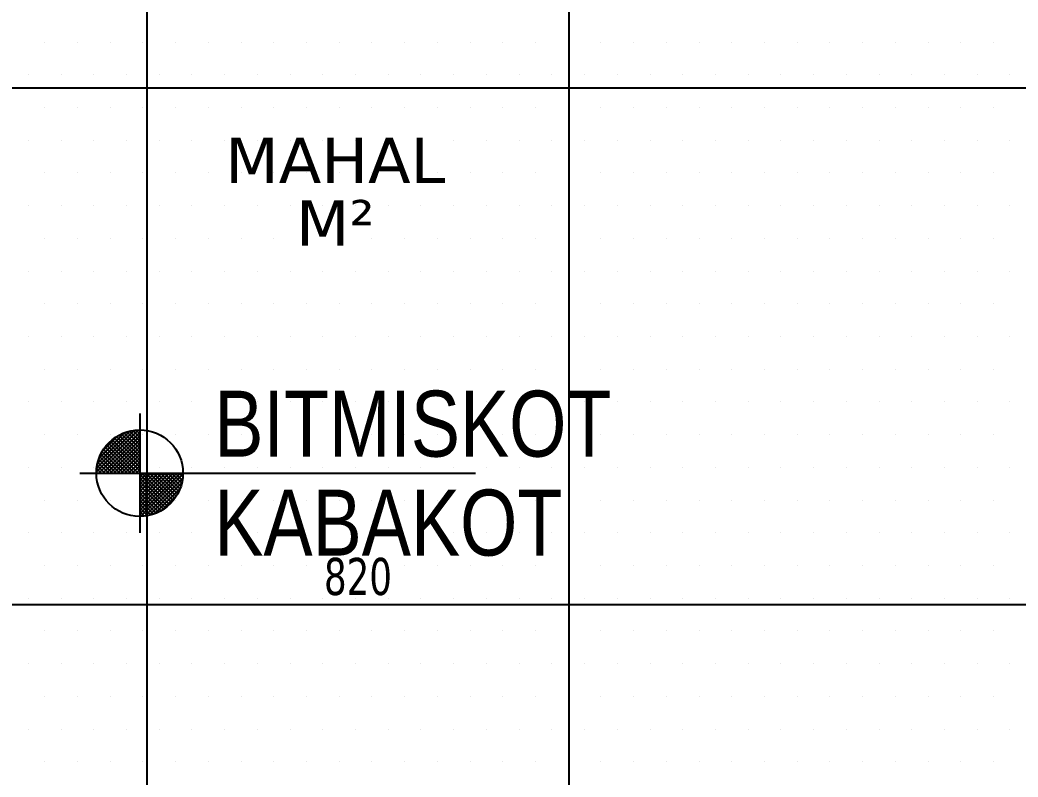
# Model space of a CAD drawing. Header units: millimetres. Extents: x 43168.9 to 43194.6, y -25545.1 to -25543.4.
# Drawn here: x 43175.3731 to 43175.4699, y -25544.1707 to -25544.0973 of the extents above; entities that cross this region are included whole.
import ezdxf
from ezdxf.enums import TextEntityAlignment as Align

# ---------------------------------------------------------------- set-up
doc = ezdxf.new("R2010")
doc.units = ezdxf.units.MM
doc.header["$LTSCALE"] = 200
doc.linetypes.add('DASHDOT2', pattern=[0.5, 0.25, -0.125, 0, -0.125])
for name, color, linetype in [('aks_sgh', 5, 'DASHDOT2'), ('olcuic_sgh', 183, 'Continuous'), ('tarama-zemin_sgh', 197, 'Continuous')]:
    doc.layers.add(name, color=color, linetype=linetype)
doc.styles.add('dim', font='VERDANA.TTF', dxfattribs={"width": 0.7})
doc.styles.add('text1', font='VERDANA.TTF')
doc.styles.add('text2', font='arial.ttf')

msp = doc.modelspace()

# ---------------------------------------------------------------- linework, layer by layer
at = {"color": 0}
for p, q in [((43175.384701, -25544.135457), (43175.384701, -25544.147057)), ((43175.378901, -25544.141257), (43175.417301, -25544.141257))]:
    msp.add_line(p, q, dxfattribs=at)
for p, q in [((43175.38051, -25544.141137), (43175.384584, -25544.137063)), ((43175.380539, -25544.140749), (43175.384195, -25544.137093)), ((43175.380626, -25544.140303), (43175.383766, -25544.137162)), ((43175.380749, -25544.141257), (43175.384701, -25544.137306)), ((43175.380773, -25544.139797), (43175.383255, -25544.137315)), ((43175.384701, -25544.138522), (43175.383438, -25544.137259)), ((43175.384701, -25544.138162), (43175.383715, -25544.137177)), ((43175.384701, -25544.137803), (43175.384019, -25544.137121)), ((43175.384701, -25544.137444), (43175.384332, -25544.137075)), ((43175.384701, -25544.137085), (43175.384674, -25544.137058)), ((43175.381099, -25544.139111), (43175.382553, -25544.137657)), ((43175.381108, -25544.141257), (43175.384701, -25544.137665)), ((43175.381468, -25544.141257), (43175.384701, -25544.138024)), ((43175.384701, -25544.141036), (43175.381851, -25544.138186)), ((43175.384701, -25544.140677), (43175.38204, -25544.138016)), ((43175.384701, -25544.140318), (43175.382244, -25544.137861)), ((43175.384701, -25544.139958), (43175.38246, -25544.137718)), ((43175.384701, -25544.139599), (43175.382679, -25544.137577)), ((43175.384701, -25544.13924), (43175.382925, -25544.137465)), ((43175.384701, -25544.138881), (43175.383172, -25544.137352)), ((43175.383126, -25544.141257), (43175.381053, -25544.139185)), ((43175.383485, -25544.141257), (43175.381191, -25544.138963)), ((43175.383844, -25544.141257), (43175.381338, -25544.138751)), ((43175.384203, -25544.141257), (43175.381501, -25544.138555)), ((43175.384562, -25544.141257), (43175.381664, -25544.138358)), ((43175.381827, -25544.141257), (43175.384701, -25544.138383)), ((43175.382186, -25544.141257), (43175.384701, -25544.138743)), ((43175.382545, -25544.141257), (43175.384701, -25544.139102)), ((43175.381689, -25544.141257), (43175.380647, -25544.140215)), ((43175.382048, -25544.141257), (43175.380717, -25544.139926)), ((43175.382407, -25544.141257), (43175.380825, -25544.139675)), ((43175.382766, -25544.141257), (43175.380933, -25544.139424)), ((43175.382905, -25544.141257), (43175.384701, -25544.139461)), ((43175.383264, -25544.141257), (43175.384701, -25544.13982)), ((43175.383623, -25544.141257), (43175.384701, -25544.140179)), ((43175.380611, -25544.141257), (43175.380508, -25544.141154)), ((43175.38097, -25544.141257), (43175.380534, -25544.140821)), ((43175.381329, -25544.141257), (43175.380577, -25544.140505)), ((43175.383982, -25544.141257), (43175.384701, -25544.140539)), ((43175.384341, -25544.141257), (43175.384701, -25544.140898)), ((43175.384701, -25544.141616), (43175.38506, -25544.141257)), ((43175.384701, -25544.141975), (43175.385419, -25544.141257)), ((43175.384701, -25544.142335), (43175.385778, -25544.141257)), ((43175.384701, -25544.142694), (43175.386137, -25544.141257)), ((43175.384701, -25544.143053), (43175.386497, -25544.141257)), ((43175.384701, -25544.143412), (43175.386856, -25544.141257)), ((43175.384701, -25544.143772), (43175.387215, -25544.141257)), ((43175.384701, -25544.144131), (43175.387574, -25544.141257)), ((43175.384701, -25544.14449), (43175.387933, -25544.141257)), ((43175.384701, -25544.144849), (43175.388293, -25544.141257)), ((43175.384701, -25544.145208), (43175.388652, -25544.141257)), ((43175.387599, -25544.144294), (43175.384701, -25544.141395)), ((43175.387403, -25544.144457), (43175.384701, -25544.141754)), ((43175.387207, -25544.14462), (43175.384701, -25544.142114)), ((43175.38482, -25544.145448), (43175.388895, -25544.141373)), ((43175.387772, -25544.144107), (43175.384922, -25544.141257)), ((43175.385209, -25544.145418), (43175.388865, -25544.141762)), ((43175.387942, -25544.143918), (43175.385281, -25544.141257)), ((43175.388097, -25544.143714), (43175.38564, -25544.141257)), ((43175.388239, -25544.143497), (43175.385999, -25544.141257)), ((43175.38838, -25544.143279), (43175.386358, -25544.141257)), ((43175.388493, -25544.143032), (43175.386718, -25544.141257)), ((43175.388605, -25544.142786), (43175.387077, -25544.141257)), ((43175.388699, -25544.14252), (43175.387436, -25544.141257)), ((43175.38878, -25544.142242), (43175.387795, -25544.141257)), ((43175.388836, -25544.141939), (43175.388154, -25544.141257)), ((43175.388883, -25544.141626), (43175.388514, -25544.141257)), ((43175.388899, -25544.141283), (43175.388873, -25544.141257)), ((43175.386994, -25544.144767), (43175.384701, -25544.142473)), ((43175.386773, -25544.144904), (43175.384701, -25544.142832)), ((43175.385655, -25544.145332), (43175.388795, -25544.142191)), ((43175.386161, -25544.145185), (43175.388643, -25544.142703)), ((43175.386534, -25544.145024), (43175.384701, -25544.143191)), ((43175.386282, -25544.145132), (43175.384701, -25544.14355)), ((43175.386031, -25544.145241), (43175.384701, -25544.14391)), ((43175.386847, -25544.144858), (43175.388301, -25544.143404)), ((43175.385742, -25544.145311), (43175.384701, -25544.144269)), ((43175.385453, -25544.145381), (43175.384701, -25544.144628)), ((43175.385137, -25544.145424), (43175.384701, -25544.144987)), ((43175.384803, -25544.145449), (43175.384701, -25544.145347))]:
    msp.add_line(p, q)
msp.add_circle((43175.384701, -25544.141257), 0.0042, dxfattribs=at)
at = {"layer": 'aks_sgh'}
msp.add_line((43175.80688, -25544.103919), (43175.004878, -25544.103919), dxfattribs=at)
at = {"layer": 'olcuic_sgh'}
for p, q in [((43175.385397, -25543.91366), (43175.385397, -25544.465169)), ((43175.426361, -25543.91366), (43175.426361, -25544.465169)), ((43175.323629, -25544.154003), (43175.488129, -25544.154003))]:
    msp.add_line(p, q, dxfattribs=at)
at = {"layer": 'tarama-zemin_sgh'}
for p, q in [((43175.375487, -25544.099425), (43175.375487, -25544.099425)), ((43175.378662, -25544.099425), (43175.378662, -25544.099425)), ((43175.381837, -25544.099425), (43175.381837, -25544.099425)), ((43175.385012, -25544.099425), (43175.385012, -25544.099425)), ((43175.388187, -25544.099425), (43175.388187, -25544.099425)), ((43175.391362, -25544.099425), (43175.391362, -25544.099425)), ((43175.394537, -25544.099425), (43175.394537, -25544.099425)), ((43175.397712, -25544.099425), (43175.397712, -25544.099425)), ((43175.400887, -25544.099425), (43175.400887, -25544.099425)), ((43175.404062, -25544.099425), (43175.404062, -25544.099425)), ((43175.407237, -25544.099425), (43175.407237, -25544.099425)), ((43175.410412, -25544.099425), (43175.410412, -25544.099425)), ((43175.413587, -25544.099425), (43175.413587, -25544.099425)), ((43175.416762, -25544.099425), (43175.416762, -25544.099425)), ((43175.419937, -25544.099425), (43175.419937, -25544.099425)), ((43175.423112, -25544.099425), (43175.423112, -25544.099425)), ((43175.426287, -25544.099425), (43175.426287, -25544.099425)), ((43175.429462, -25544.099425), (43175.429462, -25544.099425)), ((43175.432637, -25544.099425), (43175.432637, -25544.099425)), ((43175.435812, -25544.099425), (43175.435812, -25544.099425)), ((43175.438987, -25544.099425), (43175.438987, -25544.099425)), ((43175.442162, -25544.099425), (43175.442162, -25544.099425)), ((43175.445337, -25544.099425), (43175.445337, -25544.099425)), ((43175.448512, -25544.099425), (43175.448512, -25544.099425)), ((43175.451687, -25544.099425), (43175.451687, -25544.099425)), ((43175.454862, -25544.099425), (43175.454862, -25544.099425)), ((43175.458037, -25544.099425), (43175.458037, -25544.099425)), ((43175.461212, -25544.099425), (43175.461212, -25544.099425)), ((43175.464387, -25544.099425), (43175.464387, -25544.099425)), ((43175.467562, -25544.099425), (43175.467562, -25544.099425)), ((43175.3739, -25544.1026), (43175.3739, -25544.1026)), ((43175.377075, -25544.1026), (43175.377075, -25544.1026)), ((43175.38025, -25544.1026), (43175.38025, -25544.1026)), ((43175.383425, -25544.1026), (43175.383425, -25544.1026)), ((43175.3866, -25544.1026), (43175.3866, -25544.1026)), ((43175.389775, -25544.1026), (43175.389775, -25544.1026)), ((43175.39295, -25544.1026), (43175.39295, -25544.1026)), ((43175.396125, -25544.1026), (43175.396125, -25544.1026)), ((43175.3993, -25544.1026), (43175.3993, -25544.1026)), ((43175.402475, -25544.1026), (43175.402475, -25544.1026)), ((43175.40565, -25544.1026), (43175.40565, -25544.1026)), ((43175.408825, -25544.1026), (43175.408825, -25544.1026)), ((43175.412, -25544.1026), (43175.412, -25544.1026)), ((43175.415175, -25544.1026), (43175.415175, -25544.1026)), ((43175.41835, -25544.1026), (43175.41835, -25544.1026)), ((43175.421525, -25544.1026), (43175.421525, -25544.1026)), ((43175.4247, -25544.1026), (43175.4247, -25544.1026)), ((43175.427875, -25544.1026), (43175.427875, -25544.1026)), ((43175.43105, -25544.1026), (43175.43105, -25544.1026)), ((43175.434225, -25544.1026), (43175.434225, -25544.1026)), ((43175.4374, -25544.1026), (43175.4374, -25544.1026)), ((43175.440575, -25544.1026), (43175.440575, -25544.1026)), ((43175.44375, -25544.1026), (43175.44375, -25544.1026)), ((43175.446925, -25544.1026), (43175.446925, -25544.1026)), ((43175.4501, -25544.1026), (43175.4501, -25544.1026)), ((43175.453275, -25544.1026), (43175.453275, -25544.1026)), ((43175.45645, -25544.1026), (43175.45645, -25544.1026)), ((43175.459625, -25544.1026), (43175.459625, -25544.1026)), ((43175.4628, -25544.1026), (43175.4628, -25544.1026)), ((43175.465975, -25544.1026), (43175.465975, -25544.1026)), ((43175.46915, -25544.1026), (43175.46915, -25544.1026)), ((43175.375487, -25544.105775), (43175.375487, -25544.105775)), ((43175.378662, -25544.105775), (43175.378662, -25544.105775)), ((43175.381837, -25544.105775), (43175.381837, -25544.105775)), ((43175.385012, -25544.105775), (43175.385012, -25544.105775)), ((43175.388187, -25544.105775), (43175.388187, -25544.105775)), ((43175.391362, -25544.105775), (43175.391362, -25544.105775)), ((43175.394537, -25544.105775), (43175.394537, -25544.105775)), ((43175.397712, -25544.105775), (43175.397712, -25544.105775)), ((43175.400887, -25544.105775), (43175.400887, -25544.105775)), ((43175.404062, -25544.105775), (43175.404062, -25544.105775)), ((43175.407237, -25544.105775), (43175.407237, -25544.105775)), ((43175.410412, -25544.105775), (43175.410412, -25544.105775)), ((43175.413587, -25544.105775), (43175.413587, -25544.105775)), ((43175.416762, -25544.105775), (43175.416762, -25544.105775)), ((43175.419937, -25544.105775), (43175.419937, -25544.105775)), ((43175.423112, -25544.105775), (43175.423112, -25544.105775)), ((43175.426287, -25544.105775), (43175.426287, -25544.105775)), ((43175.429462, -25544.105775), (43175.429462, -25544.105775)), ((43175.432637, -25544.105775), (43175.432637, -25544.105775)), ((43175.435812, -25544.105775), (43175.435812, -25544.105775)), ((43175.438987, -25544.105775), (43175.438987, -25544.105775)), ((43175.442162, -25544.105775), (43175.442162, -25544.105775)), ((43175.445337, -25544.105775), (43175.445337, -25544.105775)), ((43175.448512, -25544.105775), (43175.448512, -25544.105775)), ((43175.451687, -25544.105775), (43175.451687, -25544.105775)), ((43175.454862, -25544.105775), (43175.454862, -25544.105775)), ((43175.458037, -25544.105775), (43175.458037, -25544.105775)), ((43175.461212, -25544.105775), (43175.461212, -25544.105775)), ((43175.464387, -25544.105775), (43175.464387, -25544.105775)), ((43175.467562, -25544.105775), (43175.467562, -25544.105775)), ((43175.3739, -25544.10895), (43175.3739, -25544.10895)), ((43175.377075, -25544.10895), (43175.377075, -25544.10895)), ((43175.38025, -25544.10895), (43175.38025, -25544.10895)), ((43175.383425, -25544.10895), (43175.383425, -25544.10895)), ((43175.3866, -25544.10895), (43175.3866, -25544.10895)), ((43175.389775, -25544.10895), (43175.389775, -25544.10895)), ((43175.39295, -25544.10895), (43175.39295, -25544.10895)), ((43175.396125, -25544.10895), (43175.396125, -25544.10895)), ((43175.3993, -25544.10895), (43175.3993, -25544.10895)), ((43175.402475, -25544.10895), (43175.402475, -25544.10895)), ((43175.40565, -25544.10895), (43175.40565, -25544.10895)), ((43175.408825, -25544.10895), (43175.408825, -25544.10895)), ((43175.412, -25544.10895), (43175.412, -25544.10895)), ((43175.415175, -25544.10895), (43175.415175, -25544.10895)), ((43175.41835, -25544.10895), (43175.41835, -25544.10895)), ((43175.421525, -25544.10895), (43175.421525, -25544.10895)), ((43175.4247, -25544.10895), (43175.4247, -25544.10895)), ((43175.427875, -25544.10895), (43175.427875, -25544.10895)), ((43175.43105, -25544.10895), (43175.43105, -25544.10895)), ((43175.434225, -25544.10895), (43175.434225, -25544.10895)), ((43175.4374, -25544.10895), (43175.4374, -25544.10895)), ((43175.440575, -25544.10895), (43175.440575, -25544.10895)), ((43175.44375, -25544.10895), (43175.44375, -25544.10895)), ((43175.446925, -25544.10895), (43175.446925, -25544.10895)), ((43175.4501, -25544.10895), (43175.4501, -25544.10895)), ((43175.453275, -25544.10895), (43175.453275, -25544.10895)), ((43175.45645, -25544.10895), (43175.45645, -25544.10895)), ((43175.459625, -25544.10895), (43175.459625, -25544.10895)), ((43175.4628, -25544.10895), (43175.4628, -25544.10895)), ((43175.465975, -25544.10895), (43175.465975, -25544.10895)), ((43175.46915, -25544.10895), (43175.46915, -25544.10895)), ((43175.375487, -25544.112125), (43175.375487, -25544.112125)), ((43175.378662, -25544.112125), (43175.378662, -25544.112125)), ((43175.381837, -25544.112125), (43175.381837, -25544.112125)), ((43175.385012, -25544.112125), (43175.385012, -25544.112125)), ((43175.388187, -25544.112125), (43175.388187, -25544.112125)), ((43175.391362, -25544.112125), (43175.391362, -25544.112125)), ((43175.394537, -25544.112125), (43175.394537, -25544.112125)), ((43175.397712, -25544.112125), (43175.397712, -25544.112125)), ((43175.400887, -25544.112125), (43175.400887, -25544.112125)), ((43175.404062, -25544.112125), (43175.404062, -25544.112125)), ((43175.407237, -25544.112125), (43175.407237, -25544.112125)), ((43175.410412, -25544.112125), (43175.410412, -25544.112125)), ((43175.413587, -25544.112125), (43175.413587, -25544.112125)), ((43175.416762, -25544.112125), (43175.416762, -25544.112125)), ((43175.419937, -25544.112125), (43175.419937, -25544.112125)), ((43175.423112, -25544.112125), (43175.423112, -25544.112125)), ((43175.426287, -25544.112125), (43175.426287, -25544.112125)), ((43175.429462, -25544.112125), (43175.429462, -25544.112125)), ((43175.432637, -25544.112125), (43175.432637, -25544.112125)), ((43175.435812, -25544.112125), (43175.435812, -25544.112125)), ((43175.438987, -25544.112125), (43175.438987, -25544.112125)), ((43175.442162, -25544.112125), (43175.442162, -25544.112125)), ((43175.445337, -25544.112125), (43175.445337, -25544.112125)), ((43175.448512, -25544.112125), (43175.448512, -25544.112125)), ((43175.451687, -25544.112125), (43175.451687, -25544.112125)), ((43175.454862, -25544.112125), (43175.454862, -25544.112125)), ((43175.458037, -25544.112125), (43175.458037, -25544.112125)), ((43175.461212, -25544.112125), (43175.461212, -25544.112125)), ((43175.464387, -25544.112125), (43175.464387, -25544.112125)), ((43175.467562, -25544.112125), (43175.467562, -25544.112125)), ((43175.3739, -25544.1153), (43175.3739, -25544.1153)), ((43175.377075, -25544.1153), (43175.377075, -25544.1153)), ((43175.38025, -25544.1153), (43175.38025, -25544.1153)), ((43175.383425, -25544.1153), (43175.383425, -25544.1153)), ((43175.3866, -25544.1153), (43175.3866, -25544.1153)), ((43175.389775, -25544.1153), (43175.389775, -25544.1153)), ((43175.39295, -25544.1153), (43175.39295, -25544.1153)), ((43175.396125, -25544.1153), (43175.396125, -25544.1153)), ((43175.3993, -25544.1153), (43175.3993, -25544.1153)), ((43175.402475, -25544.1153), (43175.402475, -25544.1153)), ((43175.40565, -25544.1153), (43175.40565, -25544.1153)), ((43175.408825, -25544.1153), (43175.408825, -25544.1153)), ((43175.412, -25544.1153), (43175.412, -25544.1153)), ((43175.415175, -25544.1153), (43175.415175, -25544.1153)), ((43175.41835, -25544.1153), (43175.41835, -25544.1153)), ((43175.421525, -25544.1153), (43175.421525, -25544.1153)), ((43175.4247, -25544.1153), (43175.4247, -25544.1153)), ((43175.427875, -25544.1153), (43175.427875, -25544.1153)), ((43175.43105, -25544.1153), (43175.43105, -25544.1153)), ((43175.434225, -25544.1153), (43175.434225, -25544.1153)), ((43175.4374, -25544.1153), (43175.4374, -25544.1153)), ((43175.440575, -25544.1153), (43175.440575, -25544.1153)), ((43175.44375, -25544.1153), (43175.44375, -25544.1153)), ((43175.446925, -25544.1153), (43175.446925, -25544.1153)), ((43175.4501, -25544.1153), (43175.4501, -25544.1153)), ((43175.453275, -25544.1153), (43175.453275, -25544.1153)), ((43175.45645, -25544.1153), (43175.45645, -25544.1153)), ((43175.459625, -25544.1153), (43175.459625, -25544.1153)), ((43175.4628, -25544.1153), (43175.4628, -25544.1153)), ((43175.465975, -25544.1153), (43175.465975, -25544.1153)), ((43175.46915, -25544.1153), (43175.46915, -25544.1153)), ((43175.375487, -25544.118475), (43175.375487, -25544.118475)), ((43175.378662, -25544.118475), (43175.378662, -25544.118475)), ((43175.381837, -25544.118475), (43175.381837, -25544.118475)), ((43175.385012, -25544.118475), (43175.385012, -25544.118475)), ((43175.388187, -25544.118475), (43175.388187, -25544.118475)), ((43175.391362, -25544.118475), (43175.391362, -25544.118475)), ((43175.394537, -25544.118475), (43175.394537, -25544.118475)), ((43175.397712, -25544.118475), (43175.397712, -25544.118475)), ((43175.400887, -25544.118475), (43175.400887, -25544.118475)), ((43175.404062, -25544.118475), (43175.404062, -25544.118475)), ((43175.407237, -25544.118475), (43175.407237, -25544.118475)), ((43175.410412, -25544.118475), (43175.410412, -25544.118475)), ((43175.413587, -25544.118475), (43175.413587, -25544.118475)), ((43175.416762, -25544.118475), (43175.416762, -25544.118475)), ((43175.419937, -25544.118475), (43175.419937, -25544.118475)), ((43175.423112, -25544.118475), (43175.423112, -25544.118475)), ((43175.426287, -25544.118475), (43175.426287, -25544.118475)), ((43175.429462, -25544.118475), (43175.429462, -25544.118475)), ((43175.432637, -25544.118475), (43175.432637, -25544.118475)), ((43175.435812, -25544.118475), (43175.435812, -25544.118475)), ((43175.438987, -25544.118475), (43175.438987, -25544.118475)), ((43175.442162, -25544.118475), (43175.442162, -25544.118475)), ((43175.445337, -25544.118475), (43175.445337, -25544.118475)), ((43175.448512, -25544.118475), (43175.448512, -25544.118475)), ((43175.451687, -25544.118475), (43175.451687, -25544.118475)), ((43175.454862, -25544.118475), (43175.454862, -25544.118475)), ((43175.458037, -25544.118475), (43175.458037, -25544.118475)), ((43175.461212, -25544.118475), (43175.461212, -25544.118475)), ((43175.464387, -25544.118475), (43175.464387, -25544.118475)), ((43175.467562, -25544.118475), (43175.467562, -25544.118475)), ((43175.3739, -25544.12165), (43175.3739, -25544.12165)), ((43175.377075, -25544.12165), (43175.377075, -25544.12165)), ((43175.38025, -25544.12165), (43175.38025, -25544.12165)), ((43175.383425, -25544.12165), (43175.383425, -25544.12165)), ((43175.3866, -25544.12165), (43175.3866, -25544.12165)), ((43175.389775, -25544.12165), (43175.389775, -25544.12165)), ((43175.39295, -25544.12165), (43175.39295, -25544.12165)), ((43175.396125, -25544.12165), (43175.396125, -25544.12165)), ((43175.3993, -25544.12165), (43175.3993, -25544.12165)), ((43175.402475, -25544.12165), (43175.402475, -25544.12165)), ((43175.40565, -25544.12165), (43175.40565, -25544.12165)), ((43175.408825, -25544.12165), (43175.408825, -25544.12165)), ((43175.412, -25544.12165), (43175.412, -25544.12165)), ((43175.415175, -25544.12165), (43175.415175, -25544.12165)), ((43175.41835, -25544.12165), (43175.41835, -25544.12165)), ((43175.421525, -25544.12165), (43175.421525, -25544.12165)), ((43175.4247, -25544.12165), (43175.4247, -25544.12165)), ((43175.427875, -25544.12165), (43175.427875, -25544.12165)), ((43175.43105, -25544.12165), (43175.43105, -25544.12165)), ((43175.434225, -25544.12165), (43175.434225, -25544.12165)), ((43175.4374, -25544.12165), (43175.4374, -25544.12165)), ((43175.440575, -25544.12165), (43175.440575, -25544.12165)), ((43175.44375, -25544.12165), (43175.44375, -25544.12165)), ((43175.446925, -25544.12165), (43175.446925, -25544.12165)), ((43175.4501, -25544.12165), (43175.4501, -25544.12165)), ((43175.453275, -25544.12165), (43175.453275, -25544.12165)), ((43175.45645, -25544.12165), (43175.45645, -25544.12165)), ((43175.459625, -25544.12165), (43175.459625, -25544.12165)), ((43175.4628, -25544.12165), (43175.4628, -25544.12165)), ((43175.465975, -25544.12165), (43175.465975, -25544.12165)), ((43175.46915, -25544.12165), (43175.46915, -25544.12165)), ((43175.375487, -25544.124825), (43175.375487, -25544.124825)), ((43175.378662, -25544.124825), (43175.378662, -25544.124825)), ((43175.381837, -25544.124825), (43175.381837, -25544.124825)), ((43175.385012, -25544.124825), (43175.385012, -25544.124825)), ((43175.388187, -25544.124825), (43175.388187, -25544.124825)), ((43175.391362, -25544.124825), (43175.391362, -25544.124825)), ((43175.394537, -25544.124825), (43175.394537, -25544.124825)), ((43175.397712, -25544.124825), (43175.397712, -25544.124825)), ((43175.400887, -25544.124825), (43175.400887, -25544.124825)), ((43175.404062, -25544.124825), (43175.404062, -25544.124825)), ((43175.407237, -25544.124825), (43175.407237, -25544.124825)), ((43175.410412, -25544.124825), (43175.410412, -25544.124825)), ((43175.413587, -25544.124825), (43175.413587, -25544.124825)), ((43175.416762, -25544.124825), (43175.416762, -25544.124825)), ((43175.419937, -25544.124825), (43175.419937, -25544.124825)), ((43175.423112, -25544.124825), (43175.423112, -25544.124825)), ((43175.426287, -25544.124825), (43175.426287, -25544.124825)), ((43175.429462, -25544.124825), (43175.429462, -25544.124825)), ((43175.432637, -25544.124825), (43175.432637, -25544.124825)), ((43175.435812, -25544.124825), (43175.435812, -25544.124825)), ((43175.438987, -25544.124825), (43175.438987, -25544.124825)), ((43175.442162, -25544.124825), (43175.442162, -25544.124825)), ((43175.445337, -25544.124825), (43175.445337, -25544.124825)), ((43175.448512, -25544.124825), (43175.448512, -25544.124825)), ((43175.451687, -25544.124825), (43175.451687, -25544.124825)), ((43175.454862, -25544.124825), (43175.454862, -25544.124825)), ((43175.458037, -25544.124825), (43175.458037, -25544.124825)), ((43175.461212, -25544.124825), (43175.461212, -25544.124825)), ((43175.464387, -25544.124825), (43175.464387, -25544.124825)), ((43175.467562, -25544.124825), (43175.467562, -25544.124825)), ((43175.3739, -25544.128), (43175.3739, -25544.128)), ((43175.377075, -25544.128), (43175.377075, -25544.128)), ((43175.38025, -25544.128), (43175.38025, -25544.128)), ((43175.383425, -25544.128), (43175.383425, -25544.128)), ((43175.3866, -25544.128), (43175.3866, -25544.128)), ((43175.389775, -25544.128), (43175.389775, -25544.128)), ((43175.39295, -25544.128), (43175.39295, -25544.128)), ((43175.396125, -25544.128), (43175.396125, -25544.128)), ((43175.3993, -25544.128), (43175.3993, -25544.128)), ((43175.402475, -25544.128), (43175.402475, -25544.128)), ((43175.40565, -25544.128), (43175.40565, -25544.128)), ((43175.408825, -25544.128), (43175.408825, -25544.128)), ((43175.412, -25544.128), (43175.412, -25544.128)), ((43175.415175, -25544.128), (43175.415175, -25544.128)), ((43175.41835, -25544.128), (43175.41835, -25544.128)), ((43175.421525, -25544.128), (43175.421525, -25544.128)), ((43175.4247, -25544.128), (43175.4247, -25544.128)), ((43175.427875, -25544.128), (43175.427875, -25544.128)), ((43175.43105, -25544.128), (43175.43105, -25544.128)), ((43175.434225, -25544.128), (43175.434225, -25544.128)), ((43175.4374, -25544.128), (43175.4374, -25544.128)), ((43175.440575, -25544.128), (43175.440575, -25544.128)), ((43175.44375, -25544.128), (43175.44375, -25544.128)), ((43175.446925, -25544.128), (43175.446925, -25544.128)), ((43175.4501, -25544.128), (43175.4501, -25544.128)), ((43175.453275, -25544.128), (43175.453275, -25544.128)), ((43175.45645, -25544.128), (43175.45645, -25544.128)), ((43175.459625, -25544.128), (43175.459625, -25544.128)), ((43175.4628, -25544.128), (43175.4628, -25544.128)), ((43175.465975, -25544.128), (43175.465975, -25544.128)), ((43175.46915, -25544.128), (43175.46915, -25544.128)), ((43175.375487, -25544.131175), (43175.375487, -25544.131175)), ((43175.378662, -25544.131175), (43175.378662, -25544.131175)), ((43175.381837, -25544.131175), (43175.381837, -25544.131175)), ((43175.385012, -25544.131175), (43175.385012, -25544.131175)), ((43175.388187, -25544.131175), (43175.388187, -25544.131175)), ((43175.391362, -25544.131175), (43175.391362, -25544.131175)), ((43175.394537, -25544.131175), (43175.394537, -25544.131175)), ((43175.397712, -25544.131175), (43175.397712, -25544.131175)), ((43175.400887, -25544.131175), (43175.400887, -25544.131175)), ((43175.404062, -25544.131175), (43175.404062, -25544.131175)), ((43175.407237, -25544.131175), (43175.407237, -25544.131175)), ((43175.410412, -25544.131175), (43175.410412, -25544.131175)), ((43175.413587, -25544.131175), (43175.413587, -25544.131175)), ((43175.416762, -25544.131175), (43175.416762, -25544.131175)), ((43175.419937, -25544.131175), (43175.419937, -25544.131175)), ((43175.423112, -25544.131175), (43175.423112, -25544.131175)), ((43175.426287, -25544.131175), (43175.426287, -25544.131175)), ((43175.429462, -25544.131175), (43175.429462, -25544.131175)), ((43175.432637, -25544.131175), (43175.432637, -25544.131175)), ((43175.435812, -25544.131175), (43175.435812, -25544.131175)), ((43175.438987, -25544.131175), (43175.438987, -25544.131175)), ((43175.442162, -25544.131175), (43175.442162, -25544.131175)), ((43175.445337, -25544.131175), (43175.445337, -25544.131175)), ((43175.448512, -25544.131175), (43175.448512, -25544.131175)), ((43175.451687, -25544.131175), (43175.451687, -25544.131175)), ((43175.454862, -25544.131175), (43175.454862, -25544.131175)), ((43175.458037, -25544.131175), (43175.458037, -25544.131175)), ((43175.461212, -25544.131175), (43175.461212, -25544.131175)), ((43175.464387, -25544.131175), (43175.464387, -25544.131175)), ((43175.467562, -25544.131175), (43175.467562, -25544.131175)), ((43175.3739, -25544.13435), (43175.3739, -25544.13435)), ((43175.377075, -25544.13435), (43175.377075, -25544.13435)), ((43175.38025, -25544.13435), (43175.38025, -25544.13435)), ((43175.383425, -25544.13435), (43175.383425, -25544.13435)), ((43175.3866, -25544.13435), (43175.3866, -25544.13435)), ((43175.389775, -25544.13435), (43175.389775, -25544.13435)), ((43175.39295, -25544.13435), (43175.39295, -25544.13435)), ((43175.396125, -25544.13435), (43175.396125, -25544.13435)), ((43175.3993, -25544.13435), (43175.3993, -25544.13435)), ((43175.402475, -25544.13435), (43175.402475, -25544.13435)), ((43175.40565, -25544.13435), (43175.40565, -25544.13435)), ((43175.408825, -25544.13435), (43175.408825, -25544.13435)), ((43175.412, -25544.13435), (43175.412, -25544.13435)), ((43175.415175, -25544.13435), (43175.415175, -25544.13435)), ((43175.41835, -25544.13435), (43175.41835, -25544.13435)), ((43175.421525, -25544.13435), (43175.421525, -25544.13435)), ((43175.4247, -25544.13435), (43175.4247, -25544.13435)), ((43175.427875, -25544.13435), (43175.427875, -25544.13435)), ((43175.43105, -25544.13435), (43175.43105, -25544.13435)), ((43175.434225, -25544.13435), (43175.434225, -25544.13435)), ((43175.4374, -25544.13435), (43175.4374, -25544.13435)), ((43175.440575, -25544.13435), (43175.440575, -25544.13435)), ((43175.44375, -25544.13435), (43175.44375, -25544.13435)), ((43175.446925, -25544.13435), (43175.446925, -25544.13435)), ((43175.4501, -25544.13435), (43175.4501, -25544.13435)), ((43175.453275, -25544.13435), (43175.453275, -25544.13435)), ((43175.45645, -25544.13435), (43175.45645, -25544.13435)), ((43175.459625, -25544.13435), (43175.459625, -25544.13435)), ((43175.4628, -25544.13435), (43175.4628, -25544.13435)), ((43175.465975, -25544.13435), (43175.465975, -25544.13435)), ((43175.46915, -25544.13435), (43175.46915, -25544.13435)), ((43175.375487, -25544.137525), (43175.375487, -25544.137525)), ((43175.378662, -25544.137525), (43175.378662, -25544.137525)), ((43175.381837, -25544.137525), (43175.381837, -25544.137525)), ((43175.385012, -25544.137525), (43175.385012, -25544.137525)), ((43175.388187, -25544.137525), (43175.388187, -25544.137525)), ((43175.391362, -25544.137525), (43175.391362, -25544.137525)), ((43175.394537, -25544.137525), (43175.394537, -25544.137525)), ((43175.397712, -25544.137525), (43175.397712, -25544.137525)), ((43175.400887, -25544.137525), (43175.400887, -25544.137525)), ((43175.404062, -25544.137525), (43175.404062, -25544.137525)), ((43175.407237, -25544.137525), (43175.407237, -25544.137525)), ((43175.410412, -25544.137525), (43175.410412, -25544.137525)), ((43175.413587, -25544.137525), (43175.413587, -25544.137525)), ((43175.416762, -25544.137525), (43175.416762, -25544.137525)), ((43175.419937, -25544.137525), (43175.419937, -25544.137525)), ((43175.423112, -25544.137525), (43175.423112, -25544.137525)), ((43175.426287, -25544.137525), (43175.426287, -25544.137525)), ((43175.429462, -25544.137525), (43175.429462, -25544.137525)), ((43175.432637, -25544.137525), (43175.432637, -25544.137525)), ((43175.435812, -25544.137525), (43175.435812, -25544.137525)), ((43175.438987, -25544.137525), (43175.438987, -25544.137525)), ((43175.442162, -25544.137525), (43175.442162, -25544.137525)), ((43175.445337, -25544.137525), (43175.445337, -25544.137525)), ((43175.448512, -25544.137525), (43175.448512, -25544.137525)), ((43175.451687, -25544.137525), (43175.451687, -25544.137525)), ((43175.454862, -25544.137525), (43175.454862, -25544.137525)), ((43175.458037, -25544.137525), (43175.458037, -25544.137525)), ((43175.461212, -25544.137525), (43175.461212, -25544.137525)), ((43175.464387, -25544.137525), (43175.464387, -25544.137525)), ((43175.467562, -25544.137525), (43175.467562, -25544.137525)), ((43175.3739, -25544.1407), (43175.3739, -25544.1407)), ((43175.377075, -25544.1407), (43175.377075, -25544.1407)), ((43175.38025, -25544.1407), (43175.38025, -25544.1407)), ((43175.383425, -25544.1407), (43175.383425, -25544.1407)), ((43175.3866, -25544.1407), (43175.3866, -25544.1407)), ((43175.389775, -25544.1407), (43175.389775, -25544.1407)), ((43175.39295, -25544.1407), (43175.39295, -25544.1407)), ((43175.396125, -25544.1407), (43175.396125, -25544.1407)), ((43175.3993, -25544.1407), (43175.3993, -25544.1407)), ((43175.402475, -25544.1407), (43175.402475, -25544.1407)), ((43175.40565, -25544.1407), (43175.40565, -25544.1407)), ((43175.408825, -25544.1407), (43175.408825, -25544.1407)), ((43175.412, -25544.1407), (43175.412, -25544.1407)), ((43175.415175, -25544.1407), (43175.415175, -25544.1407)), ((43175.41835, -25544.1407), (43175.41835, -25544.1407)), ((43175.421525, -25544.1407), (43175.421525, -25544.1407)), ((43175.4247, -25544.1407), (43175.4247, -25544.1407)), ((43175.427875, -25544.1407), (43175.427875, -25544.1407)), ((43175.43105, -25544.1407), (43175.43105, -25544.1407)), ((43175.434225, -25544.1407), (43175.434225, -25544.1407)), ((43175.4374, -25544.1407), (43175.4374, -25544.1407)), ((43175.440575, -25544.1407), (43175.440575, -25544.1407)), ((43175.44375, -25544.1407), (43175.44375, -25544.1407)), ((43175.446925, -25544.1407), (43175.446925, -25544.1407)), ((43175.4501, -25544.1407), (43175.4501, -25544.1407)), ((43175.453275, -25544.1407), (43175.453275, -25544.1407)), ((43175.45645, -25544.1407), (43175.45645, -25544.1407)), ((43175.459625, -25544.1407), (43175.459625, -25544.1407)), ((43175.4628, -25544.1407), (43175.4628, -25544.1407)), ((43175.465975, -25544.1407), (43175.465975, -25544.1407)), ((43175.46915, -25544.1407), (43175.46915, -25544.1407)), ((43175.375487, -25544.143875), (43175.375487, -25544.143875)), ((43175.378662, -25544.143875), (43175.378662, -25544.143875)), ((43175.381837, -25544.143875), (43175.381837, -25544.143875)), ((43175.385012, -25544.143875), (43175.385012, -25544.143875)), ((43175.388187, -25544.143875), (43175.388187, -25544.143875)), ((43175.391362, -25544.143875), (43175.391362, -25544.143875)), ((43175.394537, -25544.143875), (43175.394537, -25544.143875)), ((43175.397712, -25544.143875), (43175.397712, -25544.143875)), ((43175.400887, -25544.143875), (43175.400887, -25544.143875)), ((43175.404062, -25544.143875), (43175.404062, -25544.143875)), ((43175.407237, -25544.143875), (43175.407237, -25544.143875)), ((43175.410412, -25544.143875), (43175.410412, -25544.143875)), ((43175.413587, -25544.143875), (43175.413587, -25544.143875)), ((43175.416762, -25544.143875), (43175.416762, -25544.143875)), ((43175.419937, -25544.143875), (43175.419937, -25544.143875)), ((43175.423112, -25544.143875), (43175.423112, -25544.143875)), ((43175.426287, -25544.143875), (43175.426287, -25544.143875)), ((43175.429462, -25544.143875), (43175.429462, -25544.143875)), ((43175.432637, -25544.143875), (43175.432637, -25544.143875)), ((43175.435812, -25544.143875), (43175.435812, -25544.143875)), ((43175.438987, -25544.143875), (43175.438987, -25544.143875)), ((43175.442162, -25544.143875), (43175.442162, -25544.143875)), ((43175.445337, -25544.143875), (43175.445337, -25544.143875)), ((43175.448512, -25544.143875), (43175.448512, -25544.143875)), ((43175.451687, -25544.143875), (43175.451687, -25544.143875)), ((43175.454862, -25544.143875), (43175.454862, -25544.143875)), ((43175.458037, -25544.143875), (43175.458037, -25544.143875)), ((43175.461212, -25544.143875), (43175.461212, -25544.143875)), ((43175.464387, -25544.143875), (43175.464387, -25544.143875)), ((43175.467562, -25544.143875), (43175.467562, -25544.143875)), ((43175.3739, -25544.14705), (43175.3739, -25544.14705)), ((43175.377075, -25544.14705), (43175.377075, -25544.14705)), ((43175.38025, -25544.14705), (43175.38025, -25544.14705)), ((43175.383425, -25544.14705), (43175.383425, -25544.14705)), ((43175.3866, -25544.14705), (43175.3866, -25544.14705)), ((43175.389775, -25544.14705), (43175.389775, -25544.14705)), ((43175.39295, -25544.14705), (43175.39295, -25544.14705)), ((43175.396125, -25544.14705), (43175.396125, -25544.14705)), ((43175.3993, -25544.14705), (43175.3993, -25544.14705)), ((43175.402475, -25544.14705), (43175.402475, -25544.14705)), ((43175.40565, -25544.14705), (43175.40565, -25544.14705)), ((43175.408825, -25544.14705), (43175.408825, -25544.14705)), ((43175.412, -25544.14705), (43175.412, -25544.14705)), ((43175.415175, -25544.14705), (43175.415175, -25544.14705)), ((43175.41835, -25544.14705), (43175.41835, -25544.14705)), ((43175.421525, -25544.14705), (43175.421525, -25544.14705)), ((43175.4247, -25544.14705), (43175.4247, -25544.14705)), ((43175.427875, -25544.14705), (43175.427875, -25544.14705)), ((43175.43105, -25544.14705), (43175.43105, -25544.14705)), ((43175.434225, -25544.14705), (43175.434225, -25544.14705)), ((43175.4374, -25544.14705), (43175.4374, -25544.14705)), ((43175.440575, -25544.14705), (43175.440575, -25544.14705)), ((43175.44375, -25544.14705), (43175.44375, -25544.14705)), ((43175.446925, -25544.14705), (43175.446925, -25544.14705)), ((43175.4501, -25544.14705), (43175.4501, -25544.14705)), ((43175.453275, -25544.14705), (43175.453275, -25544.14705)), ((43175.45645, -25544.14705), (43175.45645, -25544.14705)), ((43175.459625, -25544.14705), (43175.459625, -25544.14705)), ((43175.4628, -25544.14705), (43175.4628, -25544.14705)), ((43175.465975, -25544.14705), (43175.465975, -25544.14705)), ((43175.46915, -25544.14705), (43175.46915, -25544.14705)), ((43175.375487, -25544.150225), (43175.375487, -25544.150225)), ((43175.378662, -25544.150225), (43175.378662, -25544.150225)), ((43175.381837, -25544.150225), (43175.381837, -25544.150225)), ((43175.385012, -25544.150225), (43175.385012, -25544.150225)), ((43175.388187, -25544.150225), (43175.388187, -25544.150225)), ((43175.391362, -25544.150225), (43175.391362, -25544.150225)), ((43175.394537, -25544.150225), (43175.394537, -25544.150225)), ((43175.397712, -25544.150225), (43175.397712, -25544.150225)), ((43175.400887, -25544.150225), (43175.400887, -25544.150225)), ((43175.404062, -25544.150225), (43175.404062, -25544.150225)), ((43175.407237, -25544.150225), (43175.407237, -25544.150225)), ((43175.410412, -25544.150225), (43175.410412, -25544.150225)), ((43175.413587, -25544.150225), (43175.413587, -25544.150225)), ((43175.416762, -25544.150225), (43175.416762, -25544.150225)), ((43175.419937, -25544.150225), (43175.419937, -25544.150225)), ((43175.423112, -25544.150225), (43175.423112, -25544.150225)), ((43175.426287, -25544.150225), (43175.426287, -25544.150225)), ((43175.429462, -25544.150225), (43175.429462, -25544.150225)), ((43175.432637, -25544.150225), (43175.432637, -25544.150225)), ((43175.435812, -25544.150225), (43175.435812, -25544.150225)), ((43175.438987, -25544.150225), (43175.438987, -25544.150225)), ((43175.442162, -25544.150225), (43175.442162, -25544.150225)), ((43175.445337, -25544.150225), (43175.445337, -25544.150225)), ((43175.448512, -25544.150225), (43175.448512, -25544.150225)), ((43175.451687, -25544.150225), (43175.451687, -25544.150225)), ((43175.454862, -25544.150225), (43175.454862, -25544.150225)), ((43175.458037, -25544.150225), (43175.458037, -25544.150225)), ((43175.461212, -25544.150225), (43175.461212, -25544.150225)), ((43175.464387, -25544.150225), (43175.464387, -25544.150225)), ((43175.467562, -25544.150225), (43175.467562, -25544.150225)), ((43175.3739, -25544.1534), (43175.3739, -25544.1534)), ((43175.377075, -25544.1534), (43175.377075, -25544.1534)), ((43175.38025, -25544.1534), (43175.38025, -25544.1534)), ((43175.383425, -25544.1534), (43175.383425, -25544.1534)), ((43175.3866, -25544.1534), (43175.3866, -25544.1534)), ((43175.389775, -25544.1534), (43175.389775, -25544.1534)), ((43175.39295, -25544.1534), (43175.39295, -25544.1534)), ((43175.396125, -25544.1534), (43175.396125, -25544.1534)), ((43175.3993, -25544.1534), (43175.3993, -25544.1534)), ((43175.402475, -25544.1534), (43175.402475, -25544.1534)), ((43175.40565, -25544.1534), (43175.40565, -25544.1534)), ((43175.408825, -25544.1534), (43175.408825, -25544.1534)), ((43175.412, -25544.1534), (43175.412, -25544.1534)), ((43175.415175, -25544.1534), (43175.415175, -25544.1534)), ((43175.41835, -25544.1534), (43175.41835, -25544.1534)), ((43175.421525, -25544.1534), (43175.421525, -25544.1534)), ((43175.4247, -25544.1534), (43175.4247, -25544.1534)), ((43175.427875, -25544.1534), (43175.427875, -25544.1534)), ((43175.43105, -25544.1534), (43175.43105, -25544.1534)), ((43175.434225, -25544.1534), (43175.434225, -25544.1534)), ((43175.4374, -25544.1534), (43175.4374, -25544.1534)), ((43175.440575, -25544.1534), (43175.440575, -25544.1534)), ((43175.44375, -25544.1534), (43175.44375, -25544.1534)), ((43175.446925, -25544.1534), (43175.446925, -25544.1534)), ((43175.4501, -25544.1534), (43175.4501, -25544.1534)), ((43175.453275, -25544.1534), (43175.453275, -25544.1534)), ((43175.45645, -25544.1534), (43175.45645, -25544.1534)), ((43175.459625, -25544.1534), (43175.459625, -25544.1534)), ((43175.4628, -25544.1534), (43175.4628, -25544.1534)), ((43175.465975, -25544.1534), (43175.465975, -25544.1534)), ((43175.46915, -25544.1534), (43175.46915, -25544.1534)), ((43175.375487, -25544.156575), (43175.375487, -25544.156575)), ((43175.378662, -25544.156575), (43175.378662, -25544.156575)), ((43175.381837, -25544.156575), (43175.381837, -25544.156575)), ((43175.385012, -25544.156575), (43175.385012, -25544.156575)), ((43175.388187, -25544.156575), (43175.388187, -25544.156575)), ((43175.391362, -25544.156575), (43175.391362, -25544.156575)), ((43175.394537, -25544.156575), (43175.394537, -25544.156575)), ((43175.397712, -25544.156575), (43175.397712, -25544.156575)), ((43175.400887, -25544.156575), (43175.400887, -25544.156575)), ((43175.404062, -25544.156575), (43175.404062, -25544.156575)), ((43175.407237, -25544.156575), (43175.407237, -25544.156575)), ((43175.410412, -25544.156575), (43175.410412, -25544.156575)), ((43175.413587, -25544.156575), (43175.413587, -25544.156575)), ((43175.416762, -25544.156575), (43175.416762, -25544.156575)), ((43175.419937, -25544.156575), (43175.419937, -25544.156575)), ((43175.423112, -25544.156575), (43175.423112, -25544.156575)), ((43175.426287, -25544.156575), (43175.426287, -25544.156575)), ((43175.429462, -25544.156575), (43175.429462, -25544.156575)), ((43175.432637, -25544.156575), (43175.432637, -25544.156575)), ((43175.435812, -25544.156575), (43175.435812, -25544.156575)), ((43175.438987, -25544.156575), (43175.438987, -25544.156575)), ((43175.442162, -25544.156575), (43175.442162, -25544.156575)), ((43175.445337, -25544.156575), (43175.445337, -25544.156575)), ((43175.448512, -25544.156575), (43175.448512, -25544.156575)), ((43175.451687, -25544.156575), (43175.451687, -25544.156575)), ((43175.454862, -25544.156575), (43175.454862, -25544.156575)), ((43175.458037, -25544.156575), (43175.458037, -25544.156575)), ((43175.461212, -25544.156575), (43175.461212, -25544.156575)), ((43175.464387, -25544.156575), (43175.464387, -25544.156575)), ((43175.467562, -25544.156575), (43175.467562, -25544.156575)), ((43175.3739, -25544.15975), (43175.3739, -25544.15975)), ((43175.377075, -25544.15975), (43175.377075, -25544.15975)), ((43175.38025, -25544.15975), (43175.38025, -25544.15975)), ((43175.383425, -25544.15975), (43175.383425, -25544.15975)), ((43175.3866, -25544.15975), (43175.3866, -25544.15975)), ((43175.389775, -25544.15975), (43175.389775, -25544.15975)), ((43175.39295, -25544.15975), (43175.39295, -25544.15975)), ((43175.396125, -25544.15975), (43175.396125, -25544.15975)), ((43175.3993, -25544.15975), (43175.3993, -25544.15975)), ((43175.402475, -25544.15975), (43175.402475, -25544.15975)), ((43175.40565, -25544.15975), (43175.40565, -25544.15975)), ((43175.408825, -25544.15975), (43175.408825, -25544.15975)), ((43175.412, -25544.15975), (43175.412, -25544.15975)), ((43175.415175, -25544.15975), (43175.415175, -25544.15975)), ((43175.41835, -25544.15975), (43175.41835, -25544.15975)), ((43175.421525, -25544.15975), (43175.421525, -25544.15975)), ((43175.4247, -25544.15975), (43175.4247, -25544.15975)), ((43175.427875, -25544.15975), (43175.427875, -25544.15975)), ((43175.43105, -25544.15975), (43175.43105, -25544.15975)), ((43175.434225, -25544.15975), (43175.434225, -25544.15975)), ((43175.4374, -25544.15975), (43175.4374, -25544.15975)), ((43175.440575, -25544.15975), (43175.440575, -25544.15975)), ((43175.44375, -25544.15975), (43175.44375, -25544.15975)), ((43175.446925, -25544.15975), (43175.446925, -25544.15975)), ((43175.4501, -25544.15975), (43175.4501, -25544.15975)), ((43175.453275, -25544.15975), (43175.453275, -25544.15975)), ((43175.45645, -25544.15975), (43175.45645, -25544.15975)), ((43175.459625, -25544.15975), (43175.459625, -25544.15975)), ((43175.4628, -25544.15975), (43175.4628, -25544.15975)), ((43175.465975, -25544.15975), (43175.465975, -25544.15975)), ((43175.46915, -25544.15975), (43175.46915, -25544.15975)), ((43175.375487, -25544.162925), (43175.375487, -25544.162925)), ((43175.378662, -25544.162925), (43175.378662, -25544.162925)), ((43175.381837, -25544.162925), (43175.381837, -25544.162925)), ((43175.385012, -25544.162925), (43175.385012, -25544.162925)), ((43175.388187, -25544.162925), (43175.388187, -25544.162925)), ((43175.391362, -25544.162925), (43175.391362, -25544.162925)), ((43175.394537, -25544.162925), (43175.394537, -25544.162925)), ((43175.397712, -25544.162925), (43175.397712, -25544.162925)), ((43175.400887, -25544.162925), (43175.400887, -25544.162925)), ((43175.404062, -25544.162925), (43175.404062, -25544.162925)), ((43175.407237, -25544.162925), (43175.407237, -25544.162925)), ((43175.410412, -25544.162925), (43175.410412, -25544.162925)), ((43175.413587, -25544.162925), (43175.413587, -25544.162925)), ((43175.416762, -25544.162925), (43175.416762, -25544.162925)), ((43175.419937, -25544.162925), (43175.419937, -25544.162925)), ((43175.423112, -25544.162925), (43175.423112, -25544.162925)), ((43175.426287, -25544.162925), (43175.426287, -25544.162925)), ((43175.429462, -25544.162925), (43175.429462, -25544.162925)), ((43175.432637, -25544.162925), (43175.432637, -25544.162925)), ((43175.435812, -25544.162925), (43175.435812, -25544.162925)), ((43175.438987, -25544.162925), (43175.438987, -25544.162925)), ((43175.442162, -25544.162925), (43175.442162, -25544.162925)), ((43175.445337, -25544.162925), (43175.445337, -25544.162925)), ((43175.448512, -25544.162925), (43175.448512, -25544.162925)), ((43175.451687, -25544.162925), (43175.451687, -25544.162925)), ((43175.454862, -25544.162925), (43175.454862, -25544.162925)), ((43175.458037, -25544.162925), (43175.458037, -25544.162925)), ((43175.461212, -25544.162925), (43175.461212, -25544.162925)), ((43175.464387, -25544.162925), (43175.464387, -25544.162925)), ((43175.467562, -25544.162925), (43175.467562, -25544.162925)), ((43175.3739, -25544.1661), (43175.3739, -25544.1661)), ((43175.377075, -25544.1661), (43175.377075, -25544.1661)), ((43175.38025, -25544.1661), (43175.38025, -25544.1661)), ((43175.383425, -25544.1661), (43175.383425, -25544.1661)), ((43175.3866, -25544.1661), (43175.3866, -25544.1661)), ((43175.389775, -25544.1661), (43175.389775, -25544.1661)), ((43175.39295, -25544.1661), (43175.39295, -25544.1661)), ((43175.396125, -25544.1661), (43175.396125, -25544.1661)), ((43175.3993, -25544.1661), (43175.3993, -25544.1661)), ((43175.402475, -25544.1661), (43175.402475, -25544.1661)), ((43175.40565, -25544.1661), (43175.40565, -25544.1661)), ((43175.408825, -25544.1661), (43175.408825, -25544.1661)), ((43175.412, -25544.1661), (43175.412, -25544.1661)), ((43175.415175, -25544.1661), (43175.415175, -25544.1661)), ((43175.41835, -25544.1661), (43175.41835, -25544.1661)), ((43175.421525, -25544.1661), (43175.421525, -25544.1661)), ((43175.4247, -25544.1661), (43175.4247, -25544.1661)), ((43175.427875, -25544.1661), (43175.427875, -25544.1661)), ((43175.43105, -25544.1661), (43175.43105, -25544.1661)), ((43175.434225, -25544.1661), (43175.434225, -25544.1661)), ((43175.4374, -25544.1661), (43175.4374, -25544.1661)), ((43175.440575, -25544.1661), (43175.440575, -25544.1661)), ((43175.44375, -25544.1661), (43175.44375, -25544.1661)), ((43175.446925, -25544.1661), (43175.446925, -25544.1661)), ((43175.4501, -25544.1661), (43175.4501, -25544.1661)), ((43175.453275, -25544.1661), (43175.453275, -25544.1661)), ((43175.45645, -25544.1661), (43175.45645, -25544.1661)), ((43175.459625, -25544.1661), (43175.459625, -25544.1661)), ((43175.4628, -25544.1661), (43175.4628, -25544.1661)), ((43175.465975, -25544.1661), (43175.465975, -25544.1661)), ((43175.46915, -25544.1661), (43175.46915, -25544.1661)), ((43175.375487, -25544.169275), (43175.375487, -25544.169275)), ((43175.378662, -25544.169275), (43175.378662, -25544.169275)), ((43175.381837, -25544.169275), (43175.381837, -25544.169275)), ((43175.385012, -25544.169275), (43175.385012, -25544.169275)), ((43175.388187, -25544.169275), (43175.388187, -25544.169275)), ((43175.391362, -25544.169275), (43175.391362, -25544.169275)), ((43175.394537, -25544.169275), (43175.394537, -25544.169275)), ((43175.397712, -25544.169275), (43175.397712, -25544.169275)), ((43175.400887, -25544.169275), (43175.400887, -25544.169275)), ((43175.404062, -25544.169275), (43175.404062, -25544.169275)), ((43175.407237, -25544.169275), (43175.407237, -25544.169275)), ((43175.410412, -25544.169275), (43175.410412, -25544.169275)), ((43175.413587, -25544.169275), (43175.413587, -25544.169275)), ((43175.416762, -25544.169275), (43175.416762, -25544.169275)), ((43175.419937, -25544.169275), (43175.419937, -25544.169275)), ((43175.423112, -25544.169275), (43175.423112, -25544.169275)), ((43175.426287, -25544.169275), (43175.426287, -25544.169275)), ((43175.429462, -25544.169275), (43175.429462, -25544.169275)), ((43175.432637, -25544.169275), (43175.432637, -25544.169275)), ((43175.435812, -25544.169275), (43175.435812, -25544.169275)), ((43175.438987, -25544.169275), (43175.438987, -25544.169275)), ((43175.442162, -25544.169275), (43175.442162, -25544.169275)), ((43175.445337, -25544.169275), (43175.445337, -25544.169275)), ((43175.448512, -25544.169275), (43175.448512, -25544.169275)), ((43175.451687, -25544.169275), (43175.451687, -25544.169275)), ((43175.454862, -25544.169275), (43175.454862, -25544.169275)), ((43175.458037, -25544.169275), (43175.458037, -25544.169275)), ((43175.461212, -25544.169275), (43175.461212, -25544.169275)), ((43175.464387, -25544.169275), (43175.464387, -25544.169275)), ((43175.467562, -25544.169275), (43175.467562, -25544.169275))]:
    msp.add_line(p, q, dxfattribs=at)

# ---------------------------------------------------------------- texts
at = {"color": 7, "style": 'text1'}
for tag, text, p in [('MAHAL', '', (43175.403669, -25544.110905)), ('M²', 'm²', (43175.403669, -25544.116933))]:
    msp.add_attdef(tag, text=text, height=0.0044, dxfattribs=at).set_placement(p, align=Align.MIDDLE)
at = {"color": 0, "style": 'text2', "width": 0.8}
for tag, p, s in [('BITMISKOT', (43175.391941, -25544.139657), '+0,10'), ('KABAKOT', (43175.391941, -25544.149257), '±0,00')]:
    msp.add_attdef(tag, p, s, height=0.0064, dxfattribs=at)
at = {"layer": 'olcuic_sgh', "color": 2, "style": 'dim', "width": 0.7}
msp.add_text('820', height=0.0036, dxfattribs=at).set_placement((43175.402585, -25544.15308))

doc.saveas('drawing.dxf')
